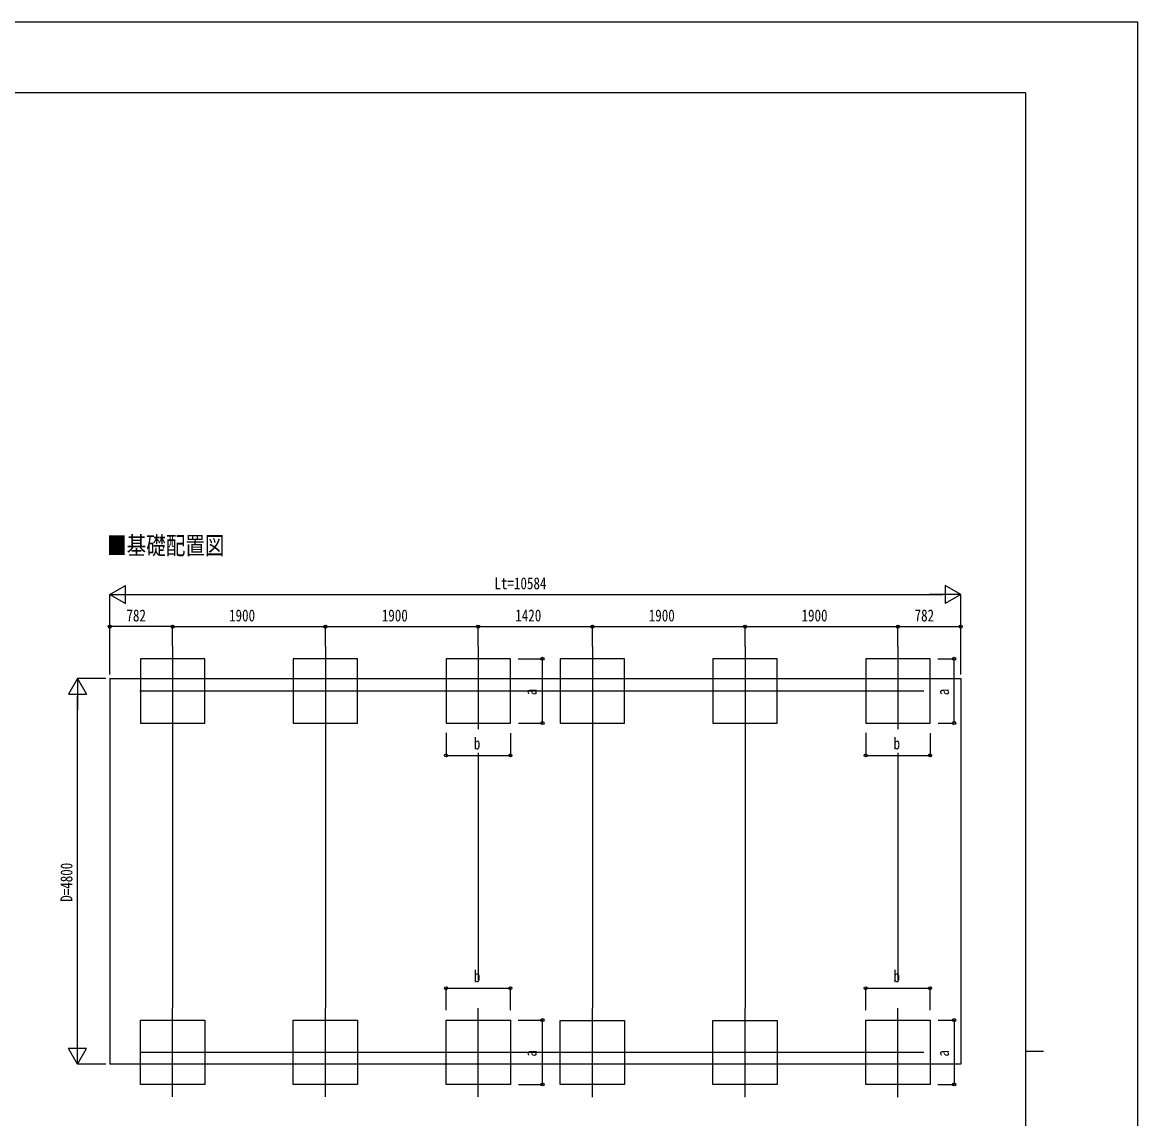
# Model space of a CAD drawing. Units: millimetres, scale not verified. Extents: x -18922 to 18922, y -13365 to 13365.
# Drawn here: x 5051 to 18922, y -276 to 13365 of the extents above; entities that cross this region are included whole.
import ezdxf
from ezdxf.enums import TextEntityAlignment as Align

# ---------------------------------------------------------------- set-up
doc = ezdxf.new("R2010")
doc.units = ezdxf.units.MM
doc.header["$LTSCALE"] = 70
for name, color, linetype in [('0-2_USER1', 3, 'Continuous'), ('0-3_YKK_12', 2, 'Continuous'), ('0-5_YKK_A1', 4, 'Continuous'), ('0-6_YKK_D', 6, 'Continuous'), ('0-7_YKK_ZWAK', 7, 'Continuous')]:
    doc.layers.add(name, color=color, linetype=linetype)
doc.styles.add('ＭＳ ゴシック', font='')
doc.styles.get('ＭＳ ゴシック').set_extended_font_data('MS Gothic')

msp = doc.modelspace()

# ---------------------------------------------------------------- linework, layer by layer
at = {"layer": '0-3_YKK_12'}
for p, q in [((6920.46, 5602.67), (6920.46, 4496.02)), ((8820.26, 5602.67), (8820.26, 4496.02)), ((10720.26, 5602.67), (10720.26, 4571.02)), ((12140.26, 5599.74), (12140.26, 4493.08)), ((14040.26, 5599.74), (14040.26, 4493.08)), ((15940.26, 5602.67), (15940.26, 4571.02)), ((6511.99, 5046.41), (16264.51, 5046.41)), ((6920.46, -5.76), (6920.46, 1100.89)), ((8820.26, -5.76), (8820.26, 1100.89)), ((10720.26, -5.76), (10720.26, 1100.89)), ((12140.26, -8.7), (12140.26, 1097.96)), ((14040.26, -8.7), (14040.26, 1097.96)), ((15940.26, -8.7), (15940.26, 1097.96)), ((6511.99, 550.5), (16264.51, 550.5))]:
    msp.add_line(p, q, dxfattribs=at)
at = {"layer": '0-5_YKK_A1'}
for p, q in [((6138.46, 5201.26), (16722.26, 5201.26)), ((6138.46, 5201.26), (6138.46, 401.26)), ((16722.26, 5201.26), (16722.26, 401.26)), ((16722.26, 401.26), (6138.46, 401.26))]:
    msp.add_line(p, q, dxfattribs=at)
for points in [[(6520.66, 4646.41), (7320.66, 4646.41), (7320.66, 5446.41), (6520.66, 5446.41)], [(8420.46, 4646.41), (9220.46, 4646.41), (9220.46, 5446.41), (8420.46, 5446.41)], [(10320.46, 4646.41), (11120.46, 4646.41), (11120.46, 5446.41), (10320.46, 5446.41)], [(11740.46, 4643.48), (12540.46, 4643.48), (12540.46, 5443.48), (11740.46, 5443.48)], [(13640.46, 4643.48), (14440.46, 4643.48), (14440.46, 5443.48), (13640.46, 5443.48)], [(15540.46, 4646.41), (16340.46, 4646.41), (16340.46, 5446.41), (15540.46, 5446.41)], [(6520.66, 950.5), (7320.66, 950.5), (7320.66, 150.5), (6520.66, 150.5)], [(8420.46, 950.5), (9220.46, 950.5), (9220.46, 150.5), (8420.46, 150.5)], [(10320.46, 950.5), (11120.46, 950.5), (11120.46, 150.5), (10320.46, 150.5)], [(11740.46, 947.56), (12540.46, 947.56), (12540.46, 147.56), (11740.46, 147.56)], [(13640.46, 947.56), (14440.46, 947.56), (14440.46, 147.56), (13640.46, 147.56)], [(15540.46, 950.5), (16340.46, 950.5), (16340.46, 150.5), (15540.46, 150.5)]]:
    msp.add_lwpolyline(points, close=True, dxfattribs=at)
at = {"layer": '0-6_YKK_D'}
for p, q in [((6138.46, 6246.41), (6333.32, 6358.91)), ((6138.46, 5251.26), (6138.46, 6247.41)), ((6138.46, 6246.41), (6333.32, 6133.91)), ((6138.46, 6246.41), (6528.17, 6246.41)), ((6333.32, 6133.91), (6333.32, 6358.91)), ((6363.46, 6246.41), (16497.26, 6246.41)), ((16722.26, 6246.41), (16332.55, 6246.41)), ((16722.26, 6246.41), (16527.41, 6358.91)), ((16527.41, 6358.91), (16527.41, 6133.91)), ((16722.26, 6246.41), (16527.41, 6133.91)), ((16722.26, 5251.26), (16722.26, 6247.41)), ((6138.46, 5252.26), (6138.46, 5847.41)), ((6920.46, 5846.41), (6138.46, 5846.41)), ((6920.46, 5603.67), (6920.46, 5847.41)), ((6920.46, 5603.67), (6920.46, 5847.41)), ((6920.46, 5846.41), (8820.46, 5846.41)), ((8820.26, 5603.67), (8820.26, 5847.41)), ((8820.26, 5846.41), (10720.26, 5846.41)), ((8820.46, 5603.67), (8820.46, 5847.41)), ((10720.26, 5603.67), (10720.26, 5847.41)), ((10720.26, 5603.67), (10720.26, 5847.41)), ((10720.26, 5846.41), (12140.26, 5846.41)), ((12140.26, 5600.74), (12140.26, 5847.41)), ((12140.26, 5600.74), (12140.26, 5847.41)), ((12140.26, 5846.41), (14040.26, 5846.41)), ((14040.26, 5600.74), (14040.26, 5847.41)), ((14040.26, 5603.67), (14040.26, 5847.41)), ((14040.26, 5846.41), (15940.26, 5846.41)), ((15940.26, 5603.67), (15940.26, 5847.41)), ((15940.26, 5603.67), (15940.26, 5847.41)), ((15940.26, 5846.41), (16722.26, 5846.41)), ((16722.26, 5251.26), (16722.26, 5847.41)), ((11217.19, 5446.41), (11521.46, 5446.41)), ((11520.46, 4646.41), (11520.46, 5446.41)), ((16436.19, 5446.41), (16641.46, 5446.41)), ((16640.46, 4646.41), (16640.46, 5446.41)), ((5738.46, 5201.26), (5625.96, 5006.41)), ((6088.46, 5201.26), (5737.46, 5201.26)), ((5738.46, 5201.26), (5850.96, 5006.41)), ((5738.46, 5201.26), (5738.46, 4811.55)), ((5625.96, 5006.41), (5850.96, 5006.41)), ((5738.46, 626.26), (5738.46, 4976.26)), ((11221.28, 4646.41), (11521.46, 4646.41)), ((16441.28, 4646.41), (16641.46, 4646.41)), ((6920.46, 4495.52), (6920.46, 1101.39)), ((8820.26, 4495.52), (8820.26, 1101.39)), ((10320.46, 4524.32), (10320.46, 4242.48)), ((11120.46, 4522.39), (11120.46, 4242.48)), ((12140.26, 4492.58), (12140.26, 1098.46)), ((14040.26, 4492.58), (14040.26, 1098.46)), ((15540.46, 4524.32), (15540.46, 4242.48)), ((16340.46, 4522.39), (16340.46, 4242.48)), ((10320.46, 4243.48), (11120.46, 4243.48)), ((10720.26, 4277.79), (10720.26, 1448.66)), ((15540.46, 4243.48), (16340.46, 4243.48)), ((15940.26, 4277.79), (15940.26, 1448.66)), ((10320.46, 1072.58), (10320.46, 1348.56)), ((10320.46, 1347.56), (11120.46, 1347.56)), ((11120.46, 1074.51), (11120.46, 1348.56)), ((15540.46, 1072.58), (15540.46, 1348.56)), ((15540.46, 1347.56), (16340.46, 1347.56)), ((16340.46, 1074.51), (16340.46, 1348.56)), ((11217.19, 950.5), (11521.46, 950.5)), ((11520.46, 150.5), (11520.46, 950.5)), ((16441.28, 950.5), (16641.46, 950.5)), ((16640.46, 950.5), (16640.46, 150.5)), ((5738.46, 401.26), (5738.46, 790.98)), ((5738.46, 401.26), (5625.96, 596.12)), ((5850.96, 596.12), (5625.96, 596.12)), ((5738.46, 401.26), (5850.96, 596.12)), ((6088.46, 401.26), (5737.46, 401.26)), ((11221.28, 150.5), (11521.46, 150.5)), ((16436.19, 150.5), (16641.46, 150.5))]:
    msp.add_line(p, q, dxfattribs=at)
for centre in [(6138.46, 5846.41), (6920.46, 5846.41), (6920.46, 5846.41), (8820.26, 5846.41), (8820.46, 5846.41), (10720.26, 5846.41), (10720.26, 5846.41), (12140.26, 5846.41), (12140.26, 5846.41), (14040.26, 5846.41), (14040.26, 5846.41), (15940.26, 5846.41), (15940.26, 5846.41), (16722.26, 5846.41), (11520.46, 5446.41), (16640.46, 5446.41), (11520.46, 4646.41), (16640.46, 4646.41), (10320.46, 4243.48), (11120.46, 4243.48), (15540.46, 4243.48), (16340.46, 4243.48), (10320.46, 1347.56), (11120.46, 1347.56), (15540.46, 1347.56), (16340.46, 1347.56), (11520.46, 950.5), (16640.46, 950.5), (11520.46, 150.5), (16640.46, 150.5)]:
    msp.add_circle(centre, 19.12, dxfattribs=at)
at = {"layer": '0-7_YKK_ZWAK'}
for p, q in [((17527.59, 12487.5), (-17572.41, 12487.5)), ((17527.59, 12487.5), (17527.59, -11362.5)), ((17527.59, 562.5), (17752.59, 562.5))]:
    msp.add_line(p, q, dxfattribs=at)
msp.add_lwpolyline([(-18922.5, -13365), (18922.5, -13365), (18922.5, 13365), (-18922.5, 13365)], close=True, dxfattribs=at)

# ---------------------------------------------------------------- texts
at = {"layer": '0-2_USER1', "style": 'ＭＳ ゴシック', "width": 0.8}
msp.add_text('■基礎配置図', height=222.7, dxfattribs=at).set_placement((6106.06, 6676.59), align=Align.BOTTOM_LEFT)
at = {"layer": '0-6_YKK_D', "style": 'ＭＳ ゴシック', "width": 0.8}
for s, p in [('Lt=10584', (10922.76, 6266.41)), ('782', (6345.86, 5866.41)), ('1900', (7622.06, 5866.41)), ('1900', (9521.86, 5866.41)), ('1420', (11181.86, 5866.41)), ('1900', (12841.86, 5866.41)), ('1900', (14741.86, 5866.41)), ('782', (16147.66, 5866.41)), ('b', (10666.46, 4273.48)), ('b', (15886.46, 4273.48)), ('b', (10666.46, 1377.56)), ('b', (15886.46, 1377.56))]:
    msp.add_text(s, height=148.5, dxfattribs=at).set_placement(p, align=Align.BOTTOM_LEFT)
for s, p in [('a', (11490.46, 4992.41)), ('a', (16620.46, 4992.41)), ('D=4800', (5718.46, 2423.26)), ('a', (11490.46, 496.5)), ('a', (16620.46, 496.5))]:
    msp.add_text(s, height=148.5, rotation=90, dxfattribs=at).set_placement(p, align=Align.BOTTOM_LEFT)

doc.saveas('drawing.dxf')
